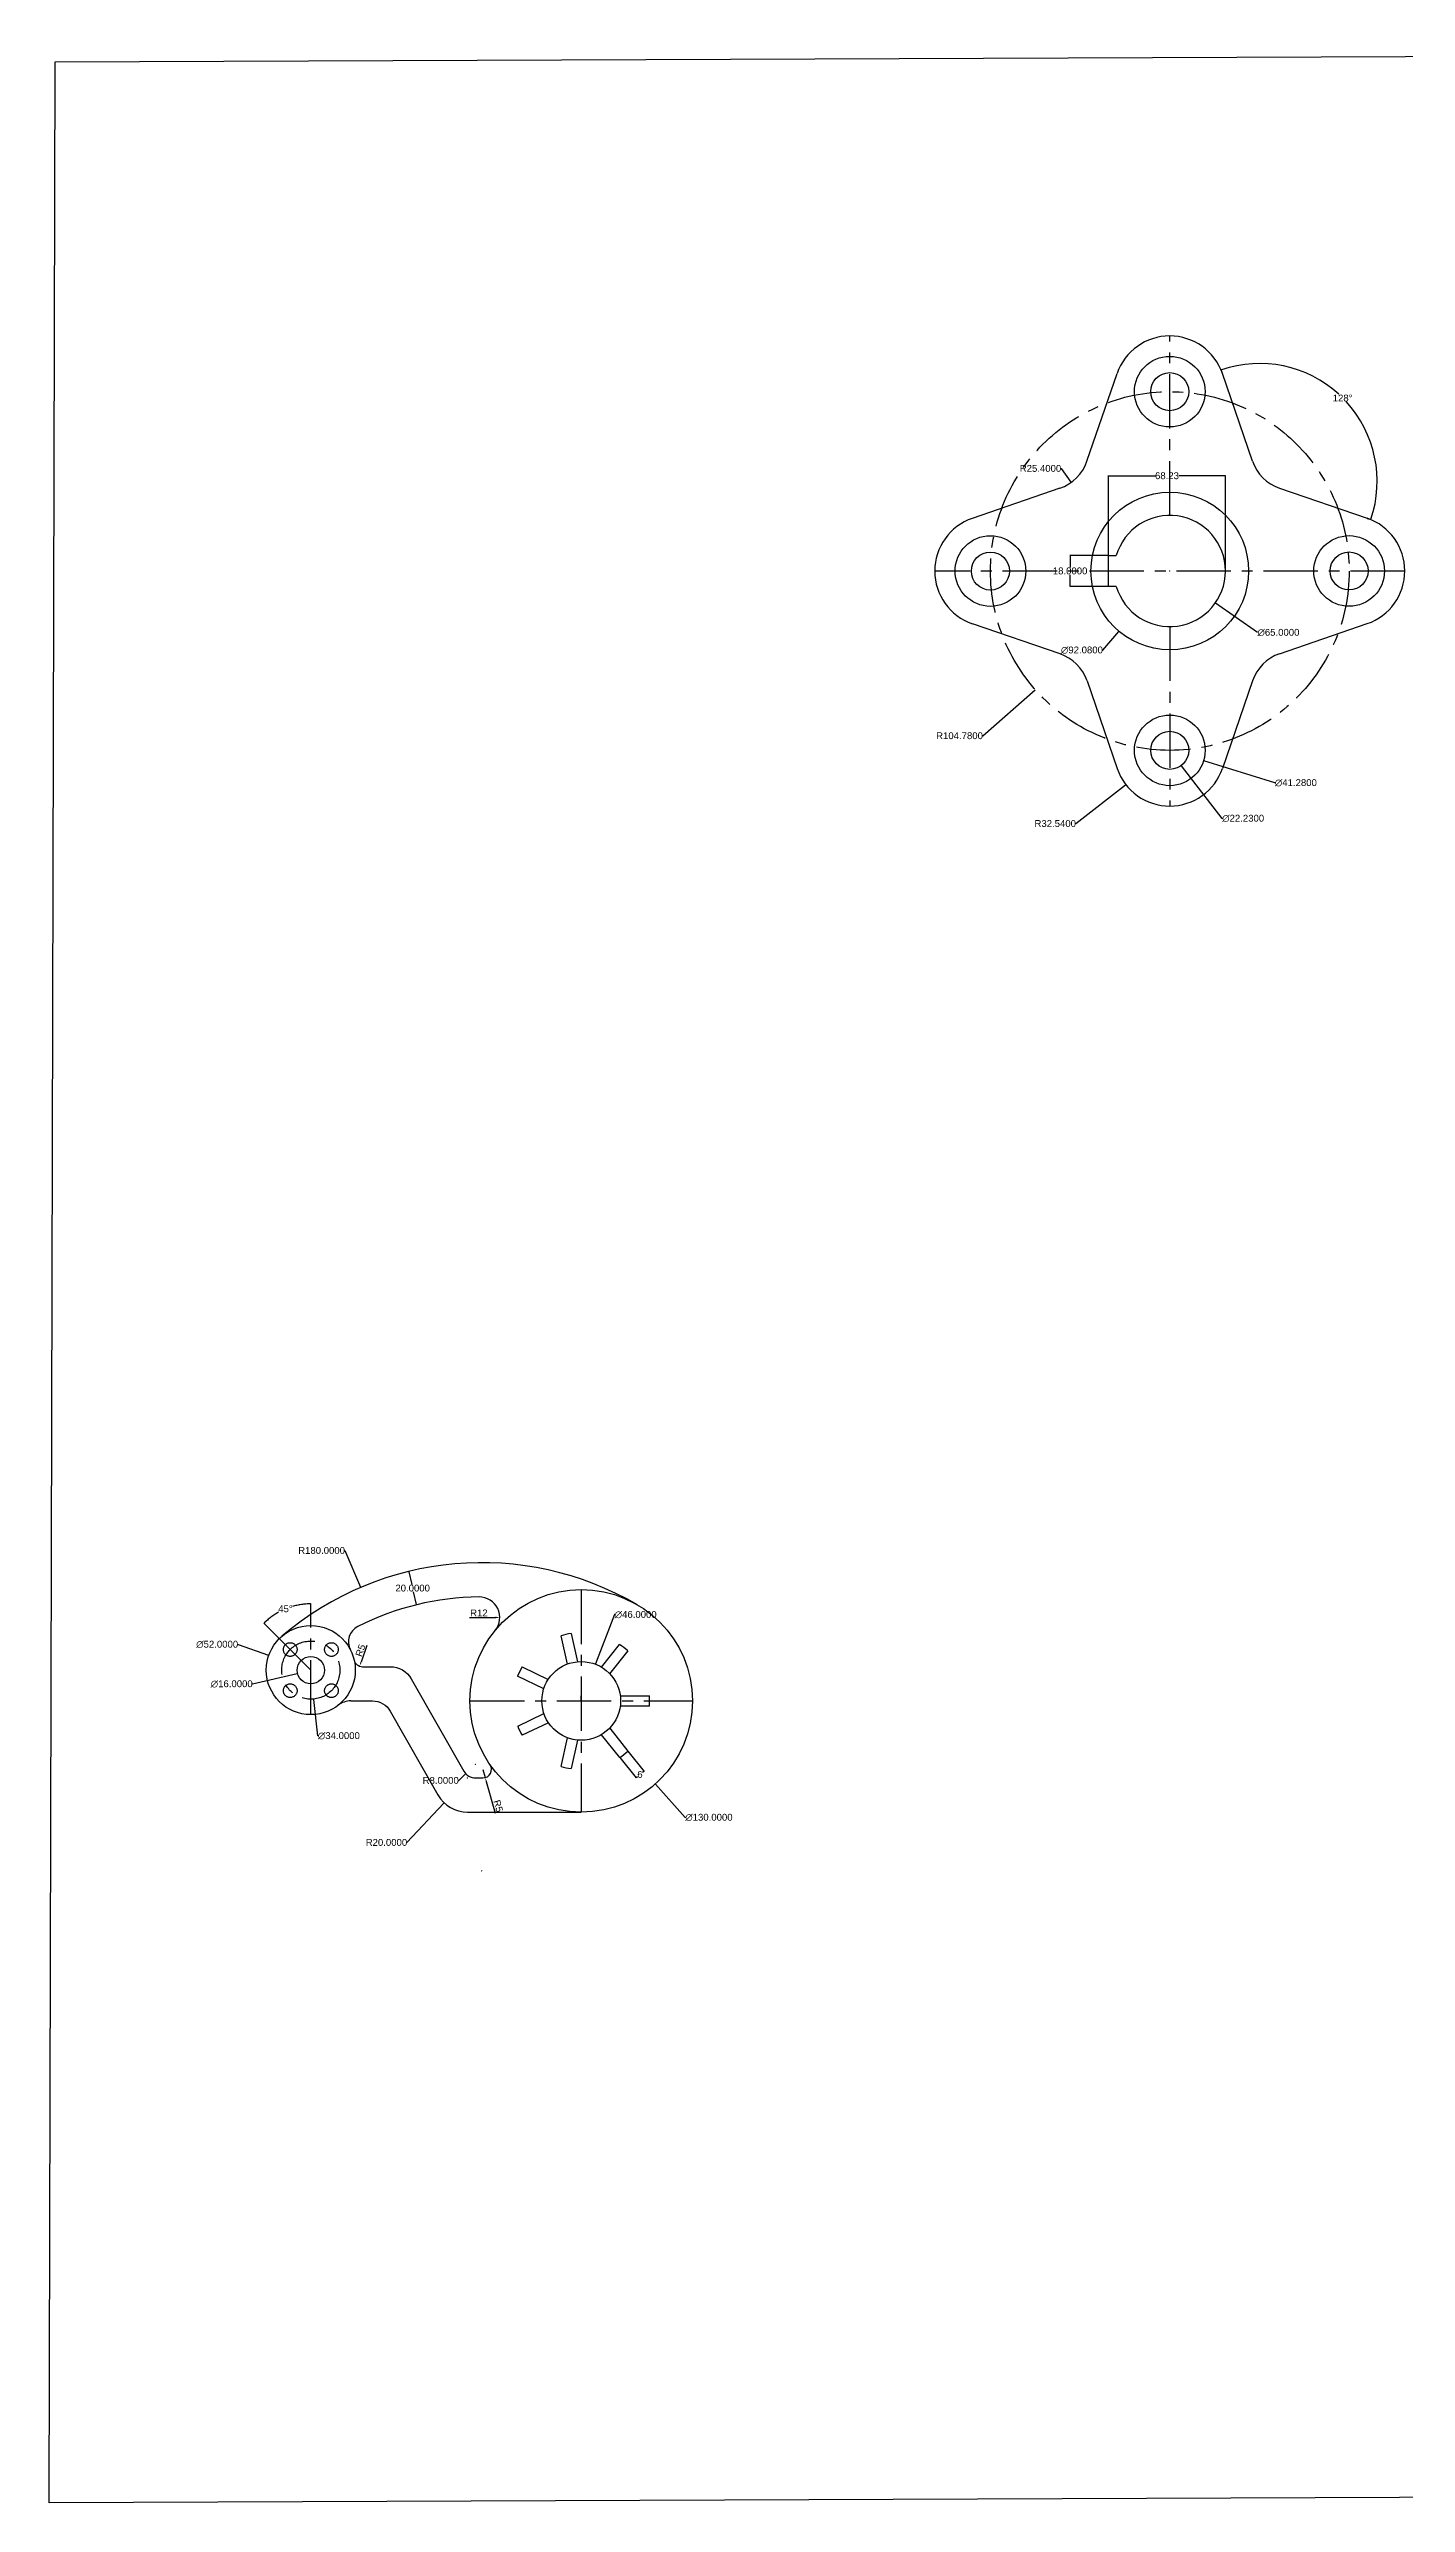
# Model space of a CAD drawing. Header units: millimetres. Extents: x 2283 to 4161, y 1846 to 3280.
# Drawn here: x 2283 to 3076, y 1846 to 3280 of the extents above; entities that cross this region are included whole.
import ezdxf

# ---------------------------------------------------------------- set-up
doc = ezdxf.new("R2010")
doc.units = ezdxf.units.MM
doc.linetypes.add('CENTER', pattern=[50.8, 31.75, -6.35, 6.35, -6.35])
doc.styles.get("Standard").update_dxf_attribs({"font": 'arial.ttf', "height": 4})
doc.dimstyles.new('Annotative', dxfattribs={"dimscale": 0, "dimtxt": 2.5, "dimasz": 2.5, "dimexe": 1.25, "dimexo": 0.625, "dimtad": 1, "dimtxsty": 'Standard', "dimcen": 2.5, "dimadec": 0, "dimazin": 0, "dimtfac": 1, "dimtmove": 0, "dimatfit": 3, "dimfxl": 1, "dimarcsym": 0})
doc.dimstyles.new('ISO-25', dxfattribs={"dimtxt": 2.5, "dimasz": 2.5, "dimexe": 1.25, "dimexo": 0.625, "dimtad": 1, "dimtxsty": 'Standard', "dimcen": 2.5, "dimadec": 0, "dimazin": 0, "dimtfac": 1, "dimtmove": 0, "dimatfit": 3, "dimfxl": 1, "dimarcsym": 0})
doc.dimstyles.get("Standard").update_dxf_attribs({"dimscale": 0, "dimtxt": 0.18, "dimasz": 0.18, "dimexe": 0.18, "dimexo": 0.0625, "dimgap": 0.09, "dimtad": 0, "dimtih": 1, "dimtoh": 1, "dimdec": 4, "dimzin": 0, "dimdsep": 46, "dimtxsty": 'Standard', "dimcen": 0.09, "dimadec": 0, "dimazin": 0, "dimtfac": 1, "dimtdec": 4, "dimtofl": 0, "dimtmove": 0, "dimatfit": 3, "dimfxl": 1, "dimtolj": 1, "dimtzin": 0, "dimarcsym": 0})

# ---------------------------------------------------------------- blocks, each defined once
blk = doc.blocks.new('*D3')
at = {"color": 0, "lineweight": -2, "transparency": 16777216}
for p, q in [((2968.6, 3090.5), (2967.8, 3092.7)), ((3053.2, 3005.8), (3055.4, 3005.1))]:
    blk.add_line(p, q, dxfattribs=at)
for start, end in [(47.5808, 108.8073), (341.2119, 42.5491)]:
    blk.add_arc((2990.2, 3027.5), 68.8, start, end, dxfattribs=at)
at = {"color": 0, "transparency": 16777216}
for points in [[(2968, 3092.5), (2968, 3092.6), (2967.9, 3092.5)], [(3055.3, 3005.3), (3055.3, 3005.3), (3055.3, 3005.1)]]:
    blk.add_solid(points, dxfattribs=at)
at = {"layer": 'Defpoints', "color": 0, "transparency": 16777216}
for p in [(2968.6, 3090.4), (3053.2, 3055.1), (2986.2, 3039.2), (3002, 3023.4), (3053.2, 3005.9)]:
    blk.add_point(p, dxfattribs=at)
at = {"color": 0, "transparency": 16777216, "insert": (3038.8, 3076.1), "char_height": 4, "attachment_point": 5}
blk.add_mtext('\\A1;128°', dxfattribs=at)
blk = doc.blocks.new('*D4')
at = {"color": 0, "lineweight": -2, "transparency": 16777216}
for p, q in [((2874.2, 3035), (2874.4, 3035)), ((2874.4, 3035), (2880.1, 3026.9))]:
    blk.add_line(p, q, dxfattribs=at)
at = {"color": 0, "transparency": 16777216}
blk.add_solid([(2880.2, 3027), (2880.1, 3026.9), (2880.2, 3026.8)], dxfattribs=at)
at = {"layer": 'Defpoints', "color": 0, "transparency": 16777216}
for p in [(2865.4, 3047.4), (2880.2, 3026.8)]:
    blk.add_point(p, dxfattribs=at)
at = {"color": 0, "transparency": 16777216, "insert": (2862.3, 3035), "char_height": 4, "attachment_point": 5}
blk.add_mtext('\\A1;R25.4000', dxfattribs=at)
blk = doc.blocks.new('*D5')
at = {"color": 0, "lineweight": -2, "transparency": 16777216}
for p, q in [((2902.1, 2975.1), (2902.1, 3030.9)), ((2902.3, 3030.7), (2929.4, 3030.7)), ((2970.1, 3030.7), (2943.1, 3030.7)), ((2970.3, 2975.1), (2970.3, 3030.9))]:
    blk.add_line(p, q, dxfattribs=at)
at = {"color": 0, "transparency": 16777216}
for points in [[(2902.3, 3030.7), (2902.3, 3030.7), (2902.1, 3030.7)], [(2970.1, 3030.7), (2970.1, 3030.7), (2970.3, 3030.7)]]:
    blk.add_solid(points, dxfattribs=at)
at = {"layer": 'Defpoints', "color": 0, "transparency": 16777216}
for p in [(2970.3, 3030.7), (2902.1, 2975.1), (2970.3, 2975.1)]:
    blk.add_point(p, dxfattribs=at)
at = {"color": 0, "transparency": 16777216, "insert": (2936.2, 3030.7), "char_height": 4, "attachment_point": 5}
blk.add_mtext('\\A1;68.23', dxfattribs=at)
blk = doc.blocks.new('*D6')
at = {"color": 0, "lineweight": -2, "transparency": 16777216}
for p, q in [((2937.7, 2975.1), (2937.9, 2975.1)), ((2937.8, 2975), (2937.8, 2975.1)), ((2989, 2939.1), (2964.6, 2956.3)), ((2989.1, 2939.1), (2989, 2939.1))]:
    blk.add_line(p, q, dxfattribs=at)
at = {"color": 0, "transparency": 16777216}
blk.add_solid([(2964.6, 2956.3), (2964.5, 2956.2), (2964.4, 2956.4)], dxfattribs=at)
at = {"layer": 'Defpoints', "color": 0, "transparency": 16777216}
for p in [(2911.2, 2993.8), (2964.4, 2956.4)]:
    blk.add_point(p, dxfattribs=at)
at = {"color": 0, "transparency": 16777216, "insert": (3001.3, 2939.1), "char_height": 4, "attachment_point": 5}
blk.add_mtext('\\A1;∅65.0000', dxfattribs=at)
blk = doc.blocks.new('*D7')
at = {"color": 0, "lineweight": -2, "transparency": 16777216}
for p, q in [((2937.7, 2975.1), (2937.9, 2975.1)), ((2937.8, 2975), (2937.8, 2975.1)), ((2898.7, 2928.8), (2908, 2939.8)), ((2898.6, 2928.8), (2898.7, 2928.8))]:
    blk.add_line(p, q, dxfattribs=at)
at = {"color": 0, "transparency": 16777216}
blk.add_solid([(2908, 2939.8), (2908, 2939.7), (2908.1, 2939.9)], dxfattribs=at)
at = {"layer": 'Defpoints', "color": 0, "transparency": 16777216}
for p in [(2967.5, 3010.2), (2908.1, 2939.9)]:
    blk.add_point(p, dxfattribs=at)
at = {"color": 0, "transparency": 16777216, "insert": (2886.5, 2928.8), "char_height": 4, "attachment_point": 5}
blk.add_mtext('\\A1;∅92.0800', dxfattribs=at)
blk = doc.blocks.new('*D8')
at = {"color": 0, "lineweight": -2, "transparency": 16777216}
for p, q in [((2902.1, 2984.1), (2879.4, 2984.1)), ((2879.6, 2983.9), (2879.6, 2977.2)), ((2879.6, 2966.2), (2879.6, 2972.9)), ((2902.1, 2966.1), (2879.4, 2966.1))]:
    blk.add_line(p, q, dxfattribs=at)
at = {"color": 0, "transparency": 16777216}
for points in [[(2879.6, 2983.9), (2879.7, 2983.9), (2879.6, 2984.1)], [(2879.6, 2966.2), (2879.7, 2966.2), (2879.6, 2966.1)]]:
    blk.add_solid(points, dxfattribs=at)
at = {"layer": 'Defpoints', "color": 0, "transparency": 16777216}
for p in [(2902.1, 2984.1), (2879.6, 2966.1), (2902.1, 2966.1)]:
    blk.add_point(p, dxfattribs=at)
at = {"color": 0, "transparency": 16777216, "insert": (2879.6, 2975.1), "char_height": 4, "attachment_point": 5}
blk.add_mtext('\\A1;18.0000', dxfattribs=at)
blk = doc.blocks.new('*D9')
at = {"color": 0, "lineweight": -2, "transparency": 16777216}
for p, q in [((2937.8, 2975.1), (2937.9, 2975.1)), ((2937.9, 2975), (2937.9, 2975.1)), ((2828.6, 2878.8), (2859.1, 2905.7)), ((2828.4, 2878.8), (2828.6, 2878.8))]:
    blk.add_line(p, q, dxfattribs=at)
at = {"color": 0, "transparency": 16777216}
blk.add_solid([(2859.1, 2905.7), (2859.1, 2905.6), (2859.2, 2905.8)], dxfattribs=at)
at = {"layer": 'Defpoints', "color": 0, "transparency": 16777216}
for p in [(2937.9, 2975.1), (2859.2, 2905.8)]:
    blk.add_point(p, dxfattribs=at)
at = {"color": 0, "transparency": 16777216, "insert": (2815, 2878.8), "char_height": 4, "attachment_point": 5}
blk.add_mtext('\\A1;R104.7800', dxfattribs=at)
blk = doc.blocks.new('*D10')
at = {"color": 0, "lineweight": -2, "transparency": 16777216}
for p, q in [((2937.8, 2870.2), (2937.8, 2870.4)), ((2937.8, 2870.3), (2937.9, 2870.3)), ((2882.9, 2827.5), (2912, 2850.2)), ((2882.7, 2827.5), (2882.9, 2827.5))]:
    blk.add_line(p, q, dxfattribs=at)
at = {"color": 0, "transparency": 16777216}
blk.add_solid([(2912, 2850.2), (2912, 2850.2), (2912.2, 2850.3)], dxfattribs=at)
at = {"layer": 'Defpoints', "color": 0, "transparency": 16777216}
for p in [(2937.8, 2870.3), (2912.2, 2850.3)]:
    blk.add_point(p, dxfattribs=at)
at = {"color": 0, "transparency": 16777216, "insert": (2870.9, 2827.5), "char_height": 4, "attachment_point": 5}
blk.add_mtext('\\A1;R32.5400', dxfattribs=at)
blk = doc.blocks.new('*D11')
at = {"color": 0, "lineweight": -2, "transparency": 16777216}
for p, q in [((2937.8, 2870.2), (2937.8, 2870.4)), ((2937.8, 2870.3), (2937.9, 2870.3)), ((2999.2, 2851.3), (2957.7, 2864.1)), ((2999.4, 2851.3), (2999.2, 2851.3))]:
    blk.add_line(p, q, dxfattribs=at)
at = {"color": 0, "transparency": 16777216}
blk.add_solid([(2957.7, 2864.2), (2957.7, 2864.1), (2957.6, 2864.2)], dxfattribs=at)
at = {"layer": 'Defpoints', "color": 0, "transparency": 16777216}
for p in [(2918.1, 2876.4), (2957.6, 2864.2)]:
    blk.add_point(p, dxfattribs=at)
at = {"color": 0, "transparency": 16777216, "insert": (3011.5, 2851.3), "char_height": 4, "attachment_point": 5}
blk.add_mtext('\\A1;∅41.2800', dxfattribs=at)
blk = doc.blocks.new('*D12')
at = {"color": 0, "lineweight": -2, "transparency": 16777216}
for p, q in [((2937.8, 2870.2), (2937.8, 2870.4)), ((2937.8, 2870.3), (2937.9, 2870.3)), ((2968.4, 2830.5), (2944.7, 2861.3)), ((2968.6, 2830.5), (2968.4, 2830.5))]:
    blk.add_line(p, q, dxfattribs=at)
at = {"color": 0, "transparency": 16777216}
blk.add_solid([(2944.8, 2861.3), (2944.7, 2861.3), (2944.6, 2861.5)], dxfattribs=at)
at = {"layer": 'Defpoints', "color": 0, "transparency": 16777216}
for p in [(2931.1, 2879.1), (2944.6, 2861.5)]:
    blk.add_point(p, dxfattribs=at)
at = {"color": 0, "transparency": 16777216, "insert": (2980.7, 2830.5), "char_height": 4, "attachment_point": 5}
blk.add_mtext('\\A1;∅22.2300', dxfattribs=at)
blk = doc.blocks.new('*D13')
at = {"color": 0, "linetype": 'CENTER', "lineweight": -2, "transparency": 16777216}
for p, q in [((2436, 2359), (2436, 2371.8)), ((2423.9, 2345), (2408.5, 2360.4))]:
    blk.add_line(p, q, dxfattribs=at)
for start, end in [(119.2375, 134.7336), (90.2664, 106.0774)]:
    blk.add_arc((2436, 2332.9), 38.7, start, end, dxfattribs=at)
at = {"color": 0, "linetype": 'CENTER', "transparency": 16777216}
for points in [[(2435.8, 2371.6), (2435.8, 2371.6), (2436, 2371.6)], [(2408.8, 2360.4), (2408.7, 2360.4), (2408.6, 2360.3)]]:
    blk.add_solid(points, dxfattribs=at)
at = {"layer": 'Defpoints', "color": 0, "linetype": 'CENTER', "transparency": 16777216}
for p in [(2426, 2370.3), (2436, 2358.9), (2424, 2344.9), (2436, 2332.9), (2436, 2306.9)]:
    blk.add_point(p, dxfattribs=at)
at = {"color": 0, "linetype": 'CENTER', "transparency": 16777216, "insert": (2421.2, 2368.7), "char_height": 4, "attachment_point": 5}
blk.add_mtext('\\A1;45°', dxfattribs=at)
blk = doc.blocks.new('*D14')
at = {"color": 0, "linetype": 'CENTER', "lineweight": -2, "transparency": 16777216}
for p, q in [((2393.4, 2347.9), (2393.6, 2347.9)), ((2393.6, 2347.9), (2411.3, 2341.7)), ((2435.9, 2332.9), (2436.1, 2332.9)), ((2436, 2332.8), (2436, 2333))]:
    blk.add_line(p, q, dxfattribs=at)
at = {"color": 0, "linetype": 'CENTER', "transparency": 16777216}
blk.add_solid([(2411.3, 2341.7), (2411.3, 2341.6), (2411.5, 2341.6)], dxfattribs=at)
at = {"layer": 'Defpoints', "color": 0, "linetype": 'CENTER', "transparency": 16777216}
for p in [(2411.5, 2341.6), (2460.5, 2324.2)]:
    blk.add_point(p, dxfattribs=at)
at = {"color": 0, "linetype": 'CENTER', "transparency": 16777216, "insert": (2381.3, 2347.9), "char_height": 4, "attachment_point": 5}
blk.add_mtext('\\A1;∅52.0000', dxfattribs=at)
blk = doc.blocks.new('*D15')
at = {"color": 0, "linetype": 'CENTER', "lineweight": -2, "transparency": 16777216}
for p, q in [((2401.9, 2324.8), (2428, 2331)), ((2435.9, 2332.9), (2436.1, 2332.9)), ((2436, 2332.8), (2436, 2333))]:
    blk.add_line(p, q, dxfattribs=at)
at = {"color": 0, "linetype": 'CENTER', "transparency": 16777216}
blk.add_solid([(2428, 2331), (2428, 2331), (2428.2, 2331)], dxfattribs=at)
at = {"layer": 'Defpoints', "color": 0, "linetype": 'CENTER', "transparency": 16777216}
for p in [(2428.2, 2331), (2443.8, 2334.8)]:
    blk.add_point(p, dxfattribs=at)
at = {"color": 0, "linetype": 'CENTER', "transparency": 16777216, "insert": (2389.8, 2324.8), "char_height": 4, "attachment_point": 5}
blk.add_mtext('\\A1;∅16.0000', dxfattribs=at)
blk = doc.blocks.new('*D16')
at = {"color": 0, "linetype": 'CENTER', "lineweight": -2, "transparency": 16777216}
for p, q in [((2435.9, 2332.9), (2436.1, 2332.9)), ((2436, 2332.8), (2436, 2333)), ((2440.1, 2294.5), (2437.8, 2315.8)), ((2440.3, 2294.5), (2440.1, 2294.5))]:
    blk.add_line(p, q, dxfattribs=at)
at = {"color": 0, "linetype": 'CENTER', "transparency": 16777216}
blk.add_solid([(2437.9, 2315.8), (2437.8, 2315.8), (2437.8, 2316)], dxfattribs=at)
at = {"layer": 'Defpoints', "color": 0, "linetype": 'CENTER', "transparency": 16777216}
for p in [(2434.2, 2349.8), (2437.8, 2316)]:
    blk.add_point(p, dxfattribs=at)
at = {"color": 0, "linetype": 'CENTER', "transparency": 16777216, "insert": (2452.4, 2294.5), "char_height": 4, "attachment_point": 5}
blk.add_mtext('\\A1;∅34.0000', dxfattribs=at)
blk = doc.blocks.new('*D17')
at = {"color": 0, "linetype": 'CENTER', "lineweight": -2, "transparency": 16777216}
for p, q in [((2613.5, 2365.3), (2602.4, 2336.5)), ((2613.7, 2365.3), (2613.5, 2365.3)), ((2593.9, 2314.9), (2594.1, 2314.9)), ((2594, 2314.8), (2594, 2315))]:
    blk.add_line(p, q, dxfattribs=at)
at = {"color": 0, "linetype": 'CENTER', "transparency": 16777216}
blk.add_solid([(2602.3, 2336.5), (2602.4, 2336.5), (2602.3, 2336.4)], dxfattribs=at)
at = {"layer": 'Defpoints', "color": 0, "linetype": 'CENTER', "transparency": 16777216}
for p in [(2602.3, 2336.4), (2585.7, 2293.4)]:
    blk.add_point(p, dxfattribs=at)
at = {"color": 0, "linetype": 'CENTER', "transparency": 16777216, "insert": (2625.8, 2365.3), "char_height": 4, "attachment_point": 5}
blk.add_mtext('\\A1;∅46.0000', dxfattribs=at)
blk = doc.blocks.new('*D21')
at = {"color": 0, "lineweight": -2, "transparency": 16777216}
for p, q in [((2616.5, 2281.8), (2626, 2269.9)), ((2621.2, 2285.5), (2630.7, 2273.6)), ((2626.1, 2270.1), (2626.9, 2270.7)), ((2630.5, 2273.6), (2629.7, 2273))]:
    blk.add_line(p, q, dxfattribs=at)
at = {"color": 0, "transparency": 16777216}
for points in [[(2626, 2270.1), (2626.1, 2270.1), (2625.9, 2270)], [(2630.5, 2273.6), (2630.5, 2273.6), (2630.6, 2273.7)]]:
    blk.add_solid(points, dxfattribs=at)
at = {"layer": 'Defpoints', "color": 0, "transparency": 16777216}
for p in [(2616.5, 2281.8), (2621.2, 2285.6), (2630.6, 2273.7)]:
    blk.add_point(p, dxfattribs=at)
at = {"color": 0, "transparency": 16777216, "insert": (2628.3, 2271.9), "char_height": 4, "attachment_point": 5}
blk.add_mtext('\\A1;6', dxfattribs=at)
blk = doc.blocks.new('*D22')
at = {"color": 0, "lineweight": -2, "transparency": 16777216}
blk.add_line((2468.8, 2347.2), (2465.4, 2337.5), dxfattribs=at)
at = {"color": 0, "transparency": 16777216}
blk.add_solid([(2465, 2337.7), (2465.7, 2337.4), (2464.5, 2335.2)], dxfattribs=at)
at = {"layer": 'Defpoints', "color": 0, "transparency": 16777216}
for p in [(2466.2, 2339.9), (2464.5, 2335.2)]:
    blk.add_point(p, dxfattribs=at)
at = {"color": 0, "transparency": 16777216, "insert": (2465, 2344.4), "char_height": 4, "attachment_point": 5, "rotation": 70.314}
blk.add_mtext('R5', dxfattribs=at)
blk = doc.blocks.new('*D26')
at = {"color": 0, "lineweight": -2, "transparency": 16777216}
blk.add_line((2528.8, 2363.7), (2543.9, 2363.7), dxfattribs=at)
at = {"color": 0, "transparency": 16777216}
blk.add_solid([(2543.9, 2364.1), (2543.9, 2363.2), (2546.4, 2363.7)], dxfattribs=at)
at = {"layer": 'Defpoints', "color": 0, "transparency": 16777216}
for p in [(2534.4, 2363.7), (2546.4, 2363.7)]:
    blk.add_point(p, dxfattribs=at)
at = {"color": 0, "transparency": 16777216, "insert": (2534.2, 2366.3), "char_height": 4, "attachment_point": 5}
blk.add_mtext('R12', dxfattribs=at)
blk = doc.blocks.new('*D27')
at = {"color": 0, "lineweight": -2, "transparency": 16777216}
for p, q in [((2522.2, 2268.4), (2522.4, 2268.4)), ((2522.4, 2268.4), (2526.4, 2272.2)), ((2532.2, 2277.9), (2532.4, 2277.9)), ((2532.3, 2277.8), (2532.3, 2278))]:
    blk.add_line(p, q, dxfattribs=at)
at = {"color": 0, "transparency": 16777216}
blk.add_solid([(2526.4, 2272.3), (2526.4, 2272.2), (2526.5, 2272.4)], dxfattribs=at)
at = {"layer": 'Defpoints', "color": 0, "transparency": 16777216}
for p in [(2526.5, 2272.4), (2532.3, 2277.9)]:
    blk.add_point(p, dxfattribs=at)
at = {"color": 0, "transparency": 16777216, "insert": (2511.9, 2268.4), "char_height": 4, "attachment_point": 5}
blk.add_mtext('\\A1;R8.0000', dxfattribs=at)
blk = doc.blocks.new('*D28')
at = {"color": 0, "lineweight": -2, "transparency": 16777216}
for p, q in [((2527.5, 2269.9), (2527.7, 2269.9)), ((2527.6, 2269.8), (2527.6, 2270)), ((2492.2, 2232.2), (2513.8, 2255.2)), ((2492, 2232.2), (2492.2, 2232.2))]:
    blk.add_line(p, q, dxfattribs=at)
at = {"color": 0, "transparency": 16777216}
blk.add_solid([(2513.8, 2255.2), (2513.8, 2255.2), (2513.9, 2255.3)], dxfattribs=at)
at = {"layer": 'Defpoints', "color": 0, "transparency": 16777216}
for p in [(2527.6, 2269.9), (2513.9, 2255.3)]:
    blk.add_point(p, dxfattribs=at)
at = {"color": 0, "transparency": 16777216, "insert": (2480.2, 2232.2), "char_height": 4, "attachment_point": 5}
blk.add_mtext('\\A1;R20.0000', dxfattribs=at)
blk = doc.blocks.new('*D29')
at = {"color": 0, "lineweight": -2, "transparency": 16777216}
for p, q in [((2536.6, 2274.9), (2537.9, 2270.1)), ((2544, 2249.1), (2538.6, 2267.7))]:
    blk.add_line(p, q, dxfattribs=at)
at = {"color": 0, "transparency": 16777216}
blk.add_solid([(2539, 2267.8), (2538.2, 2267.6), (2537.9, 2270.1)], dxfattribs=at)
at = {"layer": 'Defpoints', "color": 0, "transparency": 16777216}
for p in [(2536.6, 2274.9), (2537.9, 2270.1)]:
    blk.add_point(p, dxfattribs=at)
at = {"color": 0, "transparency": 16777216, "insert": (2545.5, 2253.5), "char_height": 4, "attachment_point": 5, "rotation": 286.1145}
blk.add_mtext('R5', dxfattribs=at)
blk = doc.blocks.new('*D30')
at = {"color": 0, "lineweight": -2, "transparency": 16777216}
for p, q in [((2493.2, 2390.5), (2493.3, 2390.6)), ((2493.2, 2390.3), (2495, 2382.9)), ((2497.8, 2371.3), (2496, 2378.7)), ((2497.9, 2371.1), (2498, 2371.1))]:
    blk.add_line(p, q, dxfattribs=at)
at = {"color": 0, "transparency": 16777216}
for points in [[(2493.2, 2390.4), (2493.1, 2390.3), (2493.1, 2390.5)], [(2497.9, 2371.3), (2497.8, 2371.3), (2497.9, 2371.1)]]:
    blk.add_solid(points, dxfattribs=at)
at = {"layer": 'Defpoints', "color": 0, "transparency": 16777216}
for p in [(2493.1, 2390.5), (2493.1, 2390.5), (2497.9, 2371.1)]:
    blk.add_point(p, dxfattribs=at)
at = {"color": 0, "transparency": 16777216, "insert": (2495.5, 2380.8), "char_height": 4, "attachment_point": 5}
blk.add_mtext('\\A1;20.0000', dxfattribs=at)
blk = doc.blocks.new('*D31')
at = {"color": 0, "lineweight": -2, "transparency": 16777216}
for p, q in [((2455.7, 2402.8), (2455.9, 2402.8)), ((2455.9, 2402.8), (2465, 2381.3)), ((2535.8, 2215.7), (2536, 2215.7)), ((2535.9, 2215.6), (2535.9, 2215.8))]:
    blk.add_line(p, q, dxfattribs=at)
at = {"color": 0, "transparency": 16777216}
blk.add_solid([(2465.1, 2381.4), (2465, 2381.3), (2465.1, 2381.2)], dxfattribs=at)
at = {"layer": 'Defpoints', "color": 0, "transparency": 16777216}
for p in [(2465.1, 2381.2), (2535.9, 2215.7)]:
    blk.add_point(p, dxfattribs=at)
at = {"color": 0, "transparency": 16777216, "insert": (2442.3, 2402.8), "char_height": 4, "attachment_point": 5}
blk.add_mtext('\\A1;R180.0000', dxfattribs=at)
blk = doc.blocks.new('*D32')
at = {"color": 0, "lineweight": -2, "transparency": 16777216}
for p, q in [((2593.9, 2314.9), (2594.1, 2314.9)), ((2594, 2314.8), (2594, 2315)), ((2654.8, 2246.8), (2637.4, 2266.3)), ((2654.9, 2246.8), (2654.8, 2246.8))]:
    blk.add_line(p, q, dxfattribs=at)
at = {"color": 0, "transparency": 16777216}
blk.add_solid([(2637.4, 2266.3), (2637.4, 2266.3), (2637.3, 2266.4)], dxfattribs=at)
at = {"layer": 'Defpoints', "color": 0, "transparency": 16777216}
for p in [(2550.7, 2363.4), (2637.3, 2266.4)]:
    blk.add_point(p, dxfattribs=at)
at = {"color": 0, "transparency": 16777216, "insert": (2668.6, 2246.8), "char_height": 4, "attachment_point": 5}
blk.add_mtext('\\A1;∅130.0000', dxfattribs=at)

msp = doc.modelspace()

# ---------------------------------------------------------------- linework, layer by layer
at = {"linetype": 'CENTER'}
for p, q in [((2937.81876, 3007.55988), (2937.80119, 3112.37984)), ((3075.14416, 2975.05996), (2800.50425, 2975.05989)), ((2937.82966, 2942.55988), (2937.84723, 2837.73992)), ((2435.99969, 2332.89993), (2423.97888, 2344.92075))]:
    msp.add_line(p, q, dxfattribs=at)
msp.add_lwpolyline([(2286.69957, 3272.64056), (4160.50205, 3280), (4156.90124, 1853.67972), (2283.09876, 1846.32028)], close=True)
for points in [[(2889.45538, 3039.18608), (2907.02803, 3090.40056)], [(2986.17154, 3039.20229), (2968.58171, 3090.41088)], [(2873.6818, 3023.40721), (2822.47321, 3005.81738)], [(3001.9504, 3023.42871), (3053.16489, 3005.85606)], [(2906.5952, 2966.05992), (2902.12116, 2966.05992), (2902.12116, 2984.05992), (2906.59523, 2984.05992)], [(2873.69801, 2926.69105), (2822.48353, 2944.26371)], [(3001.96662, 2926.71256), (3053.17521, 2944.30238)], [(2889.47688, 2910.91747), (2907.06671, 2859.70888)], [(2986.19304, 2910.93369), (2968.62038, 2859.7192)], [(2585.94348, 2336.36544), (2582.18492, 2352.93836)], [(2588.04233, 2354.26619), (2591.8246, 2337.69499)], [(2605.8295, 2334.54817), (2616.4433, 2347.81978)], [(2621.13348, 2344.06816), (2610.5358, 2330.77909)], [(2572.12395, 2321.95097), (2556.8233, 2329.34545)], [(2559.4372, 2334.75285), (2574.75128, 2327.37798)], [(2593.90969, 2314.89993), (2593.97758, 2317.89916), (2593.99969, 2317.89913)], [(2593.99969, 2314.89993), (2593.99969, 2317.89993)], [(2633.79233, 2311.83809), (2616.79498, 2311.83809)], [(2616.80743, 2317.86761), (2633.80119, 2317.84411)], [(2556.85832, 2300.22209), (2572.17241, 2307.59697)], [(2574.7773, 2302.15916), (2559.45626, 2294.80701)], [(2616.48651, 2281.84588), (2605.88884, 2295.13494)], [(2610.61067, 2298.88455), (2621.18774, 2285.58365)], [(2582.24766, 2276.67627), (2586.02993, 2293.24747)], [(2591.9055, 2291.89364), (2588.10113, 2275.33117)]]:
    msp.add_lwpolyline(points)
for points in [[(2593.99969, 2379.89993), (2593.99969, 2249.89993)], [(2435.99969, 2306.89993), (2435.99969, 2358.89993)], [(2528.99969, 2314.89993), (2658.99969, 2314.89993)]]:
    msp.add_lwpolyline(points, dxfattribs=at)
for points in [[(2466.19903, 2334.89993), (2482.48828, 2334.89993, -0.2695873111), (2494.65519, 2327.82571), (2525.32726, 2273.94235, 0.2695873111), (2532.27977, 2269.89993), (2536.55406, 2269.89993)], [(2459.3235, 2314.89993), (2472.02251, 2314.89993, -0.2695873111), (2482.45129, 2308.83631), (2510.24703, 2260.00596, 0.2695873111), (2527.62832, 2249.89993), (2593.99969, 2249.89993)]]:
    msp.add_lwpolyline(points, format="xyb")
for centre, radius in [((2937.80664, 3079.83984), 20.64), ((2937.80664, 3079.83984), 11.115), ((2937.82421, 2975.05988), 46.04), ((2833.04425, 2975.04232), 20.64), ((2833.04425, 2975.04232), 11.115), ((3042.60417, 2975.07745), 20.64), ((3042.60417, 2975.07745), 11.115), ((2937.84178, 2870.27992), 20.64), ((2937.84178, 2870.27992), 11.115), ((2593.99969, 2314.89993), 65), ((2435.99969, 2332.89993), 26), ((2435.99969, 2332.89993), 26), ((2435.99969, 2332.89993), 8), ((2593.99969, 2314.89993), 23)]:
    msp.add_circle(centre, radius)
for centre, radius in [((2937.85116, 2975.05992), 104.78), ((2435.99969, 2332.89993), 17), ((2423.97888, 2344.92075), 4), ((2448.02051, 2344.92075), 4), ((2423.97888, 2320.87912), 4), ((2448.02051, 2320.87912), 4)]:
    msp.add_circle(centre, radius, dxfattribs=at)
at = {"linetype": 'ByBlock'}
msp.add_circle((2593.99969, 2314.89993), 65, dxfattribs=at)
for centre, radius, start, end in [((2937.80664, 3079.83984), 32.54, 18.95727333, 161.06193756), ((2865.43028, 3047.42954), 25.4, 288.95727333, 341.06193756), ((3010.19387, 3047.45381), 25.4, 198.95727333, 251.06193756), ((2833.04425, 2975.04232), 32.54, 108.95727333, 251.06193756), ((2937.82421, 2975.05988), 32.5, 196.0765758, 163.92327614), ((3042.60417, 2975.07745), 32.54, 288.95727333, 71.06193756), ((2865.45455, 2902.66595), 25.4, 18.95727333, 71.06193756), ((3010.21814, 2902.69022), 25.4, 108.95727333, 161.06193756), ((2937.84178, 2870.27992), 32.54, 198.95727333, 341.06193756), ((2535.86947, 2215.67354), 180, 59.63676622, 130.42898375), ((2535.86947, 2215.67354), 160, 90.56471088, 116.91045404), ((2534.4108, 2363.66635), 12, 320.70375935, 90.56471088), ((2467.97986, 2349.43078), 10, 116.91045404, 207.3348711), ((2593.93197, 2314.70216), 40, 98.46707533, 107.07818868), ((2466.19903, 2339.89993), 5, 193.05030494, 270), ((2593.87321, 2314.79568), 40, 47.0385039, 55.64961725), ((2594.04173, 2314.6898), 40, 149.89564676, 158.50676011), ((2459.3235, 2302.89993), 12, 90, 127.86364636), ((2593.90969, 2314.89993), 40, 355.60993247, 4.22104582), ((2594.11983, 2314.76789), 40, 201.32421819, 209.93533154), ((2594.01394, 2314.93641), 40, 304.18136105, 312.79247439), ((2536.55406, 2274.89993), 5, 270, 34.84990458), ((2594.10746, 2314.87765), 40, 252.75278962, 261.36390296)]:
    msp.add_arc(centre, radius, start, end)

# ---------------------------------------------------------------- dimensions: what is measured, and where the dimension line sits
dim = msp.add_angular_dim_2l(base=(3053.18352, 3055.09587), line1=((3001.9504, 3023.42871), (3053.16489, 3005.85606)), line2=((2986.17154, 3039.20229), (2968.58171, 3090.41088)), dimstyle='Standard', override={"dimscale": 1, "dimtxt": 4})
dim.commit()
dim.dimension.update_dxf_attribs({"geometry": '*D3', "text_midpoint": (3038.82882, 3076.09837)})
for center, mpoint, override, picture, middle in [((2865.43028, 3047.42954), (2880.2442, 3026.79686), {"dimscale": 1, "dimtxt": 4}, '*D4', (2862.34117, 3034.97122)), ((2937.85116, 2975.05992), (2859.24904, 2905.77388), {"dimscale": 1}, '*D9', (2815.0392, 2878.78129)), ((2937.84178, 2870.27992), (2912.16712, 2850.28834), {"dimscale": 1}, '*D10', (2870.89435, 2827.52155)), ((2535.86947, 2215.67354), (2465.11289, 2381.18338), {"dimscale": 1}, '*D31', (2442.27209, 2402.82732)), ((2527.62832, 2269.89993), (2513.93814, 2255.31985), {"dimscale": 1}, '*D28', (2480.19072, 2232.19498)), ((2532.27977, 2277.89993), (2526.50081, 2272.36789), {"dimscale": 1}, '*D27', (2511.92108, 2268.44342))]:
    dim = msp.add_radius_dim(center=center, mpoint=mpoint, dimstyle='Standard', override=override)
    dim.commit()
    dim.dimension.update_dxf_attribs({"geometry": picture, "text_midpoint": middle, "dimtype": 164})
dim = msp.add_linear_dim(base=(2970.32421, 3030.69755), p1=(2902.12116, 2975.05992), p2=(2970.32421, 2975.05984), text='68.23', dimstyle='Standard', override={"dimscale": 1})
dim.commit()
dim.dimension.update_dxf_attribs({"geometry": '*D5', "text_midpoint": (2936.22268, 3030.69755)})
for p1, p2, picture, middle in [((2967.54927, 3010.21813), (2908.09915, 2939.90163), '*D7', (2886.4502, 2928.83904)), ((2911.24465, 2993.76222), (2964.40376, 2956.35755), '*D6', (3001.25501, 2939.07954)), ((2918.12167, 2876.37313), (2957.56188, 2864.18672), '*D11', (3011.53621, 2851.30875)), ((2931.06635, 2879.0911), (2944.6172, 2861.46875), '*D12', (2980.69846, 2830.53683)), ((2550.71317, 2363.3899), (2637.28621, 2266.40996), '*D32', (2668.60441, 2246.84169))]:
    dim = msp.add_diameter_dim_2p(p1=p1, p2=p2, dimstyle='Standard', override={"dimscale": 1})
    dim.commit()
    dim.dimension.update_dxf_attribs({"geometry": picture, "text_midpoint": middle, "dimtype": 163})
dim = msp.add_linear_dim(base=(2879.62393, 2966.05992), p1=(2902.12116, 2984.05992), p2=(2902.12116, 2966.05992), angle=90, dimstyle='Standard', override={"dimscale": 1})
dim.commit()
dim.dimension.update_dxf_attribs({"geometry": '*D8', "text_midpoint": (2879.62393, 2975.05992)})
dim = msp.add_aligned_dim(p1=(2497.87341, 2371.09651), p2=(2493.1239, 2390.52438), distance=-0.00001, dimstyle='Standard', override={"dimscale": 1})
dim.commit()
dim.dimension.update_dxf_attribs({"geometry": '*D30', "text_midpoint": (2495.49866, 2380.81044)})
at = {"linetype": 'CENTER'}
dim = msp.add_angular_dim_2l(base=(2425.97937, 2370.29629), line1=((2435.99969, 2306.89993), (2435.99969, 2358.89993)), line2=((2435.99969, 2332.89993), (2423.97888, 2344.92075)), dimstyle='Standard', override={"dimscale": 1}, dxfattribs=at)
dim.commit()
dim.dimension.update_dxf_attribs({"geometry": '*D13', "text_midpoint": (2421.18389, 2368.66844)})
for center, mpoint, dimstyle, picture, middle in [((2534.4108, 2363.66635), (2546.4108, 2363.66635), 'Annotative', '*D26', (2534.19681, 2363.66635)), ((2466.19903, 2339.89993), (2464.5147, 2335.19217), 'ISO-25', '*D22', (2467.50105, 2343.53914)), ((2536.55406, 2274.89993), (2537.94186, 2270.09639), 'ISO-25', '*D29', (2542.93978, 2252.79716))]:
    dim = msp.add_radius_dim(center=center, mpoint=mpoint, dimstyle=dimstyle)
    dim.commit()
    dim.dimension.update_dxf_attribs({"geometry": picture, "text_midpoint": middle, "dimtype": 164})
for p1, p2, picture, middle in [((2585.70069, 2293.44937), (2602.29869, 2336.35049), '*D17', (2625.77859, 2365.25789)), ((2460.50447, 2324.20994), (2411.49492, 2341.58993), '*D14', (2381.2766, 2347.94564)), ((2434.19734, 2349.80412), (2437.80204, 2315.99575), '*D16', (2452.39248, 2294.47555)), ((2443.78134, 2334.75626), (2428.21804, 2331.04361), '*D15', (2401.88517, 2324.76187))]:
    dim = msp.add_diameter_dim_2p(p1=p1, p2=p2, dimstyle='Standard', override={"dimscale": 1}, dxfattribs=at)
    dim.commit()
    dim.dimension.update_dxf_attribs({"geometry": picture, "text_midpoint": middle, "dimtype": 163})
dim = msp.add_aligned_dim(p1=(2616.48651, 2281.84588), p2=(2621.18739, 2285.58408), distance=-15.14546, text='6', dimstyle='Standard', override={"dimscale": 1})
dim.commit()
dim.dimension.update_dxf_attribs({"geometry": '*D21', "text_midpoint": (2628.26361, 2271.86074)})

doc.saveas('drawing.dxf')
